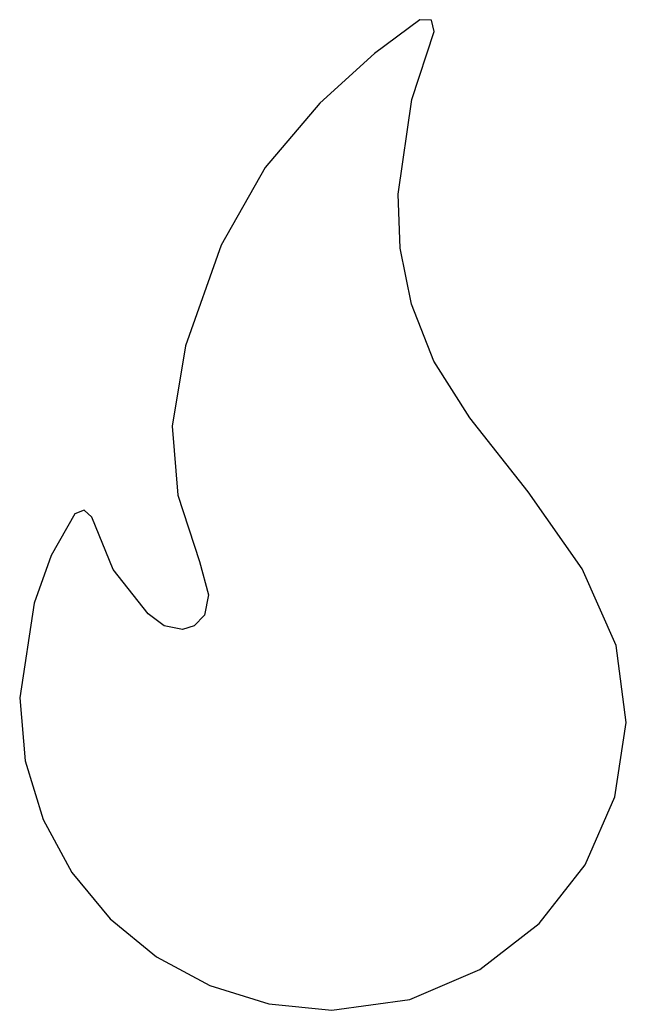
# Model space of a CAD drawing. Extents: x 0 to 12.6, y 0 to 20.6.
import ezdxf

# ---------------------------------------------------------------- set-up
doc = ezdxf.new("R2010")
doc.units = 0

msp = doc.modelspace()

# ---------------------------------------------------------------- linework, layer by layer
at = {"layer": 'Layer 1', "color": 7}
msp.add_lwpolyline([(9.372243, 12.324338), (8.625819, 13.500663), (8.159312, 14.687903), (7.926213, 15.856043), (7.880015, 16.975069), (8.162288, 18.945726), (8.634066, 20.359764), (8.576851, 20.594914), (8.335092, 20.605828), (7.390461, 19.903728), (6.246899, 18.870485), (5.112267, 17.532143), (4.194425, 15.914747), (3.449221, 13.822505), (3.171826, 12.150705), (3.293284, 10.716534), (3.74464, 9.337182), (3.929226, 8.642689), (3.850141, 8.218321), (3.629672, 7.99884), (3.390104, 7.91901), (3.00481, 7.995408), (2.673094, 8.244448), (1.945831, 9.167517), (1.498361, 10.255289), (1.341929, 10.404449), (1.143825, 10.329373), (0.655304, 9.462529), (0.301471, 8.466699), (0.000842, 6.500838), (0.116079, 5.190665), (0.486676, 3.970378), (1.084481, 2.866115), (1.88134, 1.904015), (2.849101, 1.110216), (3.959611, 0.510855), (5.184717, 0.13207), (6.496265, 0), (8.125232, 0.223036), (9.584444, 0.84667), (10.819239, 1.802688), (11.774955, 3.022876), (12.396928, 4.439023), (12.630497, 5.982914), (12.420998, 7.586336), (11.71377, 9.181077), (10.589638, 10.78545), (9.372243, 12.324338), (9.372243, 12.324338)], close=True, dxfattribs=at)

doc.saveas('drawing.dxf')
